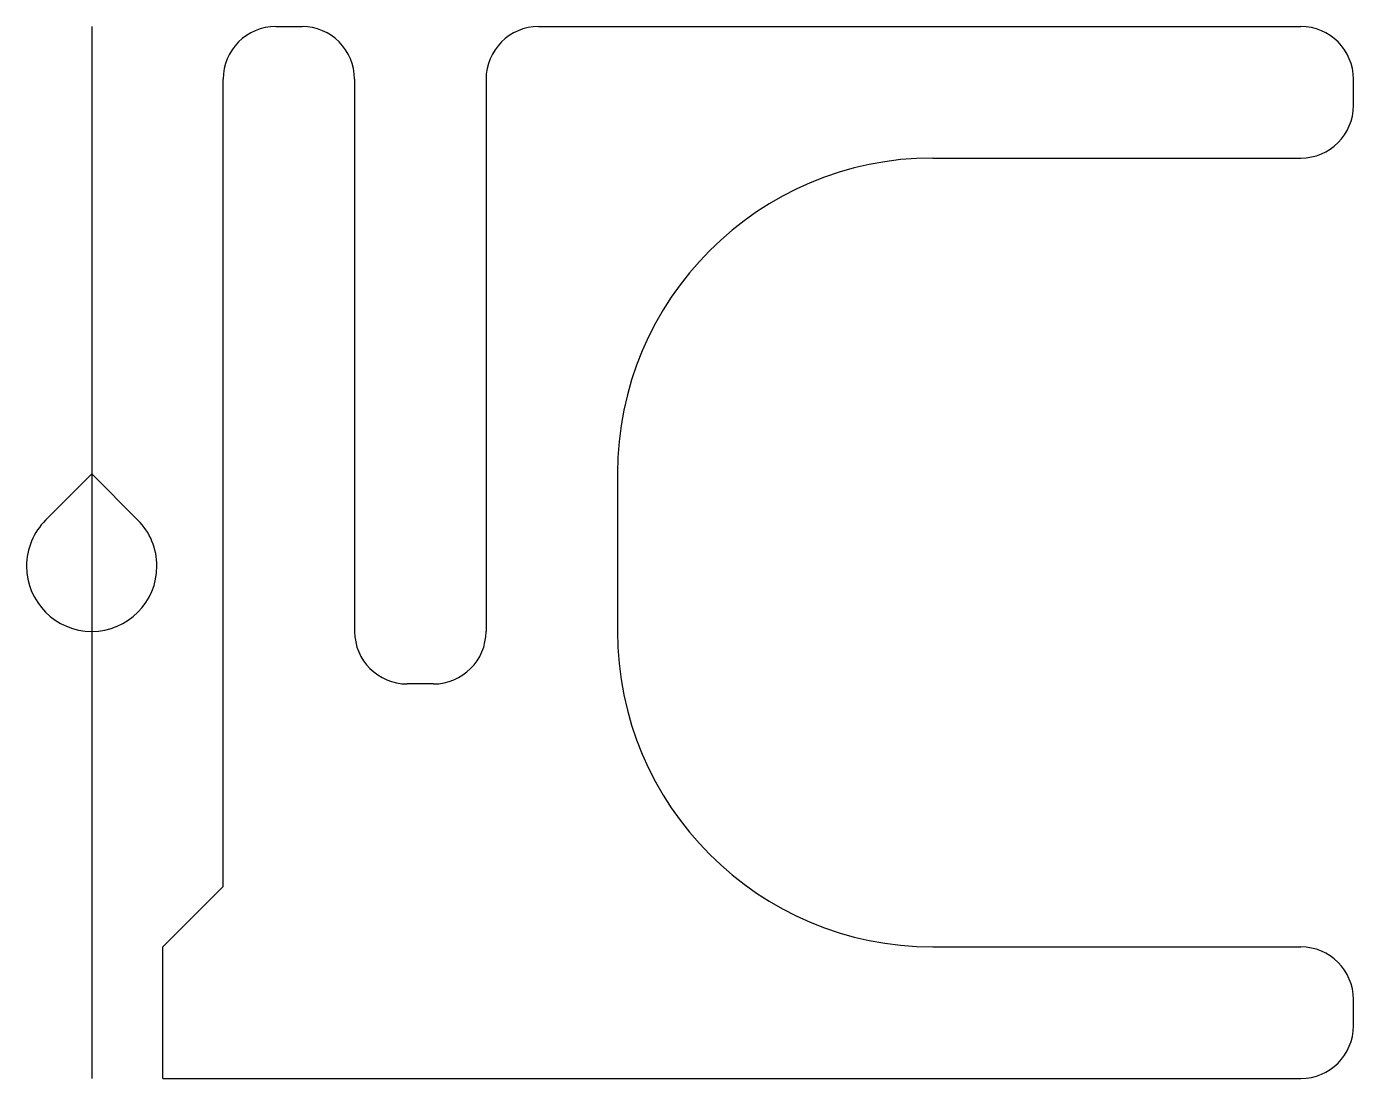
# Model space of a CAD drawing. Header units: inches. Extents: x -0.049 to 0.945, y 0 to 0.787.
import ezdxf

# ---------------------------------------------------------------- set-up
doc = ezdxf.new("R2010")
doc.units = ezdxf.units.IN
doc.layers.get('0').update_dxf_attribs({"linetype": 'CONTINUOUS'})

msp = doc.modelspace()

# ---------------------------------------------------------------- linework, layer by layer
at = {"color": 0, "linetype": 'CONTINUOUS'}
for p, q in [((0, 0.7874), (0, 0)), ((0.1378, 0.7874), (0.15748, 0.7874)), ((0.33465, 0.7874), (0.90551, 0.7874)), ((0.09843, 0.1437), (0.09843, 0.74803)), ((0.19685, 0.74803), (0.19685, 0.33465)), ((0.29528, 0.74803), (0.29528, 0.33465)), ((0.94488, 0.72835), (0.94488, 0.74803)), ((0.62992, 0.68898), (0.90551, 0.68898)), ((-0.03453, 0.41801), (0, 0.45253)), ((0.03453, 0.41801), (0, 0.45253)), ((0.3937, 0.45276), (0.3937, 0.33465)), ((0.25591, 0.29528), (0.23622, 0.29528)), ((0.05315, 0.09843), (0.09843, 0.1437)), ((0.05315, 0), (0.05315, 0.09843)), ((0.62992, 0.09843), (0.90551, 0.09843)), ((0.94488, 0.03937), (0.94488, 0.05906)), ((0.05315, 0), (0.90551, 0))]:
    msp.add_line(p, q, dxfattribs=at)
for centre, radius, start, end in [((0.1378, 0.74803), 0.03937, 90, 180), ((0.15748, 0.74803), 0.03937, 0, 90), ((0.33465, 0.74803), 0.03937, 90, 180), ((0.90551, 0.74803), 0.03937, 0, 90), ((0.90551, 0.72835), 0.03937, 270, 0), ((0.62992, 0.45276), 0.23622, 90, 180), ((0, 0.38348), 0.04883, 135, 180), ((0, 0.38348), 0.04883, 0, 45), ((0, 0.38348), 0.04883, 180, 360), ((0.23622, 0.33465), 0.03937, 180, 270), ((0.25591, 0.33465), 0.03937, 270, 0), ((0.62992, 0.33465), 0.23622, 180, 270), ((0.90551, 0.05906), 0.03937, 360, 90), ((0.90551, 0.03937), 0.03937, 270, 0)]:
    msp.add_arc(centre, radius, start, end, dxfattribs=at)

doc.saveas('drawing.dxf')
